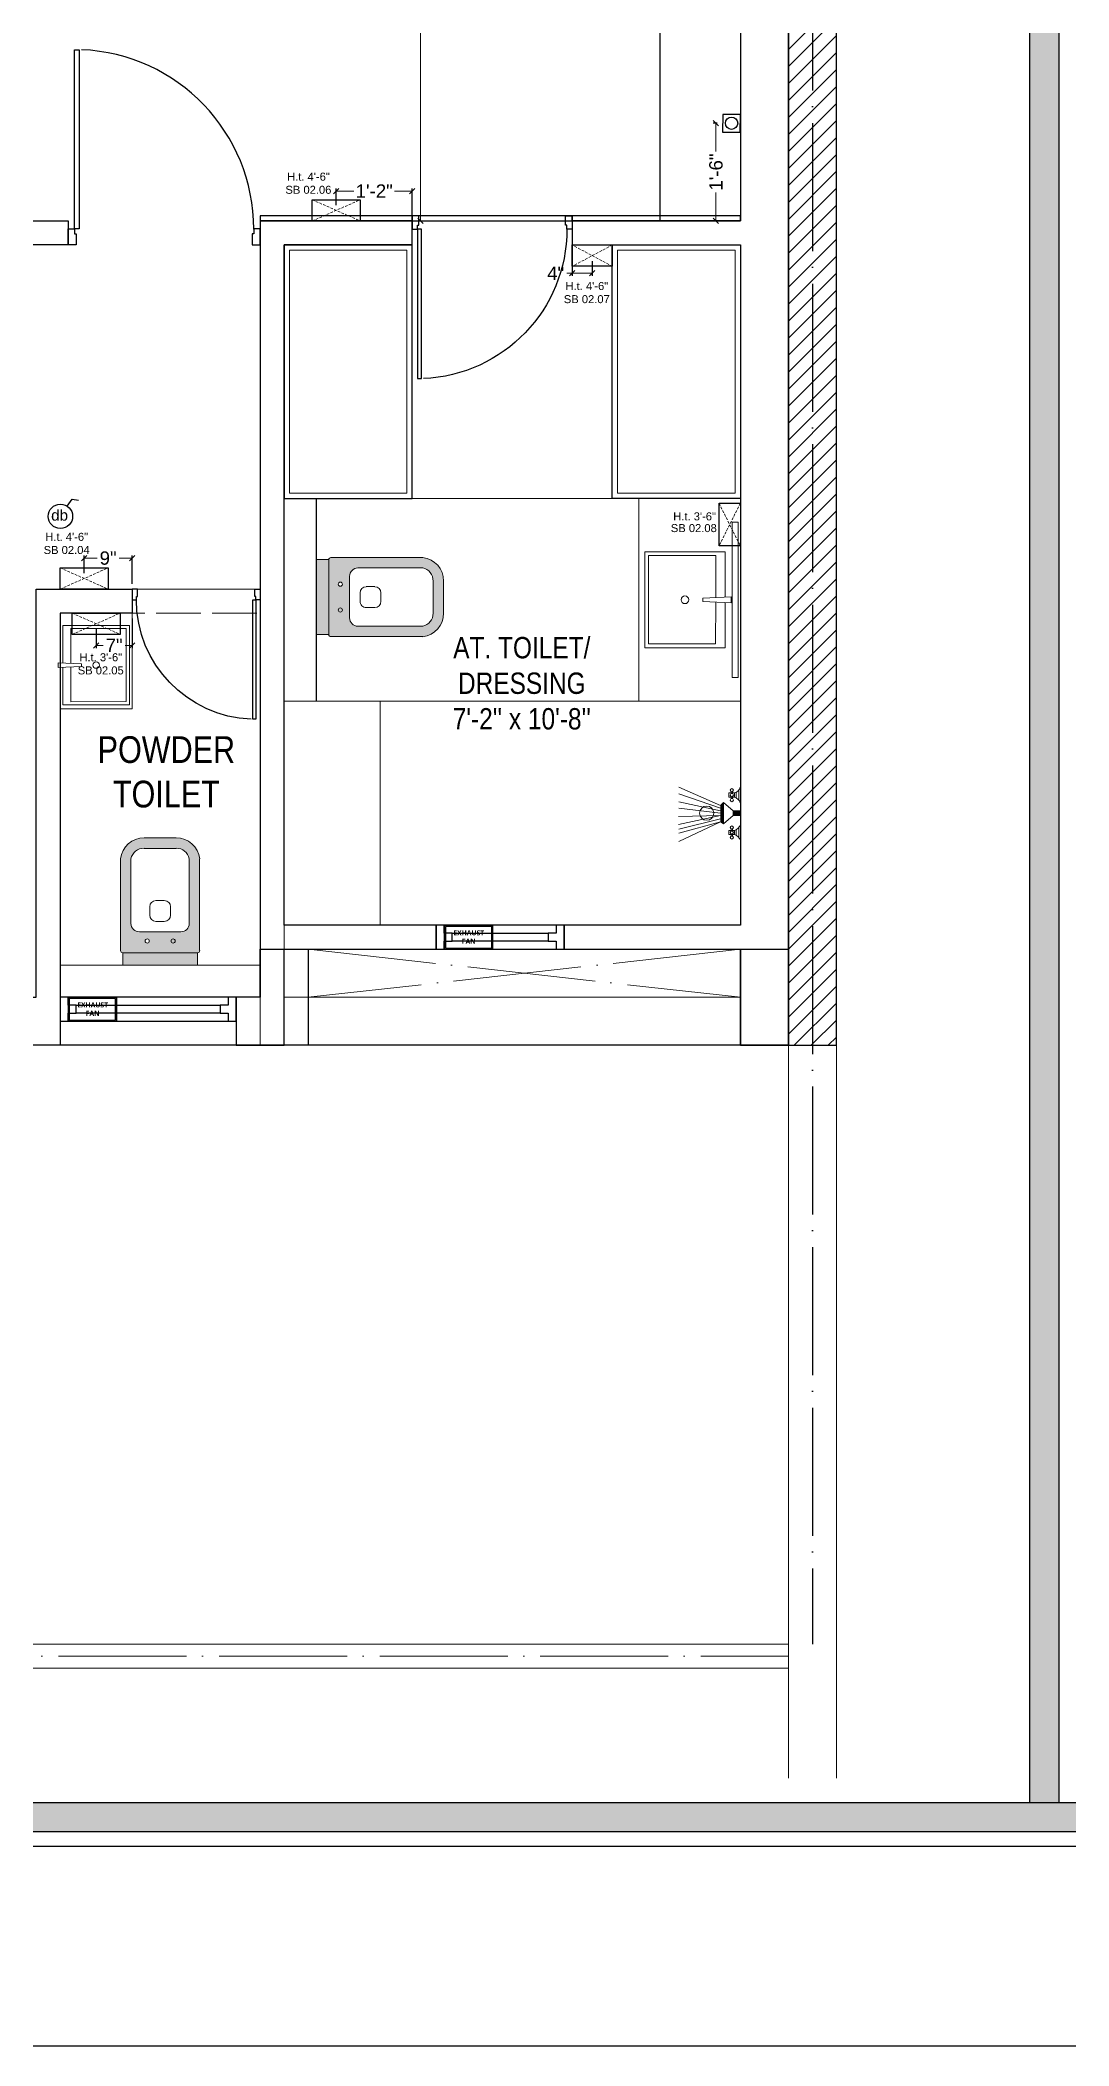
# Model space of a CAD drawing. Header units: millimetres. Extents: x 35877 to 3066687, y -650199 to -40525.
# Drawn here: x 152647.4 to 152840.2, y -178459.8 to -178083.9 of the extents above; entities that cross this region are included whole.
import ezdxf

# ---------------------------------------------------------------- set-up
doc = ezdxf.new("R2010")
doc.units = ezdxf.units.MM
doc.header["$MEASUREMENT"] = 0
doc.header["$PDMODE"] = 35
for name, pattern in [('ACAD_ISO02W100', [15, 12, -3]), ('ACAD_ISO04W100', [30, 24, -3, 0, -3]), ('DASHED', [0.75, 0.5, -0.25]), ('DASHED2', [0.375, 0.25, -0.125])]:
    doc.linetypes.add(name, pattern=pattern)
doc.layers.get('Defpoints').update_dxf_attribs({"color": 220})
doc.layers.add('AR DOOR', color=40, linetype='Continuous')
doc.layers.add('AR ELE-5', color=134, linetype='Continuous')
for name, color, linetype, lineweight in [('COLUMN', 1, 'Continuous', 30), ('dim05', 1, 'Continuous', 13), ('el', 7, 'Continuous', 20), ('ELEC-wires', 1, 'DASHED2', 13), ('Electrical', 84, 'Continuous', 30), ('ELEVATION ( SPIRAL STAIR )', 250, 'Continuous', 9), ('FIRST FLOOR ( TEXT )', 7, 'Continuous', 9), ('FURNITURE', 32, 'Continuous', 9), ('GROUND FLOOR', 7, 'Continuous', 9), ('GROUND FLOOR  ( HATCH )', 251, 'Continuous', 9), ('GROUND FLOOR  ( PLINE )', 251, 'Continuous', 30), ('NAME PLATE', 7, 'Continuous', 25), ('SECOND FLOOR', 7, 'Continuous', 9), ('SECOND FLOOR  ( PLINE )', 251, 'Continuous', 30), ('SECOND FLOOR ( PLine )', 7, 'Continuous', 30), ('SECOND FLOOR ( TEXT )', 7, 'Continuous', 9), ('UTILITY', 48, 'Continuous', 9), ('wall', 7, 'Continuous', 30), ('X_PLOT', 1, 'Continuous', 9), ('XX~SLAB ( BEAM )~ ( DIM )', 7, 'Continuous', 9), ('XX~STR BEAM', 5, 'ACAD_ISO02W100', 9)]:
    doc.layers.add(name, color=color, linetype=linetype, lineweight=lineweight)
doc.layers.add('XX~SLAB ( PLINE )', color=251, linetype='Continuous', plot=False)
doc.styles.add('Arial', font='arial.ttf')
doc.styles.add("Cn_BT_0'-0", font='swissc.ttf')
doc.styles.add('KATHA', font='swissc.ttf')
doc.styles.get("Standard").update_dxf_attribs({"font": 'arial.ttf', "height": 6})
doc.dimstyles.new('ISO-25', dxfattribs={"dimtxt": 2.5, "dimasz": 1, "dimexe": 0.5, "dimexo": 1, "dimtad": 0, "dimdec": 1, "dimlunit": 4, "dimtxsty": 'Standard', "dimblk": 'OBLIQUE', "dimcen": 2.5, "dimclrd": 1, "dimclre": 1, "dimclrt": 5, "dimadec": 0, "dimazin": 0, "dimtfac": 1, "dimtdec": 1, "dimtmove": 0, "dimatfit": 3, "dimfxl": 1, "dimlwd": -1, "dimarcsym": 0})

# ---------------------------------------------------------------- blocks, each defined once
blk = doc.blocks.new('LAYOUT FILE')
at = {"layer": 'NAME PLATE', "true_color": 0xd39e00}
h = blk.add_hatch(color=42, dxfattribs=at)
h.paths.add_polyline_path([(3346889.83, -513806.18), (3346889.83, -514260.7), (3347535.56, -514260.7), (3347535.56, -513806.18)])
h.paths.add_polyline_path([(3346894.36, -513810.71), (3347531.03, -513810.71), (3347531.03, -514256.17), (3346894.36, -514256.17)], flags=16)
blk.add_hatch(color=42, dxfattribs=at).paths.add_polyline_path([(3347433.6, -514256.17), (3347438.13, -514256.17), (3347438.13, -513806.18), (3347433.6, -513806.18)])
at = {"layer": 'NAME PLATE', "color": 42, "true_color": 0xd39e00}
for points in [[(3346887.56, -513803.91), (3347537.83, -513803.91), (3347537.83, -514262.96), (3346887.56, -514262.96)], [(3346889.83, -513806.18), (3347535.56, -513806.18), (3347535.56, -514260.7), (3346889.83, -514260.7)], [(3347433.6, -514256.17), (3347433.6, -513806.18), (3347438.13, -513806.18), (3347438.13, -514256.17)], [(3346894.36, -513810.71), (3347531.03, -513810.71), (3347531.03, -514256.17), (3346894.36, -514256.17)]]:
    blk.add_lwpolyline(points, close=True, dxfattribs=at)
blk = doc.blocks.new('A$C3EC62B37')
at = {"layer": 'FURNITURE', "lineweight": 30, "ltscale": 0.25, "true_color": 0xffffff}
h = blk.add_hatch(color=7, dxfattribs=at)
h.dxf.hatch_style = 1
h.paths.add_polyline_path([(-12.22, 0), (-12.22, 2.35), (-26.26, 2.35), (-26.26, 0)])
h.paths.add_polyline_path([(-26.26, 2.35), (-12.22, 2.35, 0.414214), (-11.83, 2.74), (-11.83, 19.96, 0.388639), (-16.24, 23.87), (-22.38, 23.87, 0.379499), (-26.65, 19.96), (-26.65, 2.74, 0.414214)])
h.paths.add_polyline_path([(-15.35, 6.26), (-23.13, 6.26, -0.414214), (-24.7, 7.83), (-24.7, 19.96, -0.349567), (-22.37, 21.91), (-16.24, 21.91, -0.364948), (-13.78, 19.96), (-13.78, 7.83, -0.414214)], flags=16)
h.paths.add_polyline_path([(-18.46, 8.22), (-20.02, 8.22, -0.414214), (-21.2, 9.39), (-21.2, 10.96, -0.414214), (-20.02, 12.13), (-18.46, 12.13, -0.414214), (-17.28, 10.96), (-17.28, 9.39, -0.414214)], flags=0)
h.paths.add_polyline_path([(-22.06, 4.53, -1), (-21.27, 4.53, -1)], flags=16)
at = {"layer": 'FURNITURE', "color": 0, "linetype": 'ByBlock', "lineweight": -2}
for p, q in [((-22.24, 23.87), (-16.24, 23.87)), ((-26.65, 2.74), (-26.65, 19.96)), ((-24.7, 7.83), (-24.7, 19.96)), ((-22.24, 21.91), (-16.24, 21.91)), ((-13.78, 7.83), (-13.78, 19.96)), ((-11.83, 2.74), (-11.83, 19.96)), ((-20.02, 12.13), (-18.46, 12.13)), ((-21.2, 9.39), (-21.2, 10.96)), ((-20.02, 8.22), (-18.46, 8.22)), ((-17.28, 9.39), (-17.28, 10.96)), ((-23.13, 6.26), (-15.35, 6.26)), ((-26.26, 2.35), (-12.22, 2.35)), ((-26.26, 2.35), (-26.26, 0)), ((-26.26, 0), (-12.22, 0)), ((-26.26, 0), (-12.22, 0)), ((-12.22, 2.35), (-12.22, 0))]:
    blk.add_line(p, q, dxfattribs=at)
for centre in [(-21.66, 4.53), (-16.81, 4.53)]:
    blk.add_circle(centre, 0.391, dxfattribs=at)
for centre, radius, start, end in [((-22.31, 19.5), 4.37, 89.0873, 174.0395), ((-16.17, 19.5), 4.37, 5.9605, 90.9127), ((-22.31, 19.48), 2.44, 88.437, 168.6348), ((-16.17, 19.48), 2.44, 11.3652, 91.563), ((-20.02, 10.96), 1.17, 90, 180), ((-18.46, 10.96), 1.17, 0, 90), ((-23.13, 7.83), 1.57, 180, 270), ((-20.02, 9.39), 1.17, 180, 270), ((-18.46, 9.39), 1.17, 270, 0), ((-15.35, 7.83), 1.57, 270, 0), ((-26.26, 2.74), 0.391, 180, 270), ((-12.22, 2.74), 0.391, 270, 0)]:
    blk.add_arc(centre, radius, start, end, dxfattribs=at)
blk = doc.blocks.new('*U118')
for points in [[(-40, 0), (0, 0), (0, 30), (10, 30), (10, 100), (-40, 100)], [(0, 0), (0, -1120), (30, -1120), (30, 0)], [(1160, 0), (1120, 0), (1120, 30), (1110, 30), (1110, 100), (1160, 100)]]:
    blk.add_lwpolyline(points, close=True)
at = {"layer": 'AR ELE-5', "linetype": 'ByBlock', "ltscale": 15}
blk.add_arc((-2, 1), 1122, 272.373, 359.9653, dxfattribs=at)
blk = doc.blocks.new('*U19')
for points in [[(-1160, 0), (-1120, 0), (-1120, 30), (-1110, 30), (-1110, 100), (-1160, 100)], [(0, 0), (0, -1120), (-30, -1120), (-30, 0)], [(40, 0), (0, 0), (0, 30), (-10, 30), (-10, 100), (40, 100)]]:
    blk.add_lwpolyline(points, close=True)
at = {"layer": 'AR ELE-5', "linetype": 'ByBlock', "ltscale": 15}
blk.add_arc((2, 1), 1122, 180.0347, 267.627, dxfattribs=at)
blk = doc.blocks.new('*U117')
for points in [[(-1160, 0), (-1120, 0), (-1120, 30), (-1110, 30), (-1110, 100), (-1160, 100)], [(0, 0), (0, -1120), (-30, -1120), (-30, 0)], [(40, 0), (0, 0), (0, 30), (-10, 30), (-10, 100), (40, 100)]]:
    blk.add_lwpolyline(points, close=True)
at = {"layer": 'AR ELE-5', "linetype": 'ByBlock', "ltscale": 15}
blk.add_arc((2, 1), 1122, 180.0347, 267.627, dxfattribs=at)
blk = doc.blocks.new('A$C07311617')
at = {"layer": 'UTILITY'}
h = blk.add_hatch(color=7, dxfattribs=at)
h.paths.add_polyline_path([(-3.13, 2.02), (-3.13, 0), (-3.74, 0), (-3.74, 0.46), (-3.74, 1.42)])
h.paths.add_polyline_path([(-3.13, 0), (-3.13, -0.46), (-3.13, -2.02), (-3.74, -1.59), (-3.74, -0.46), (-3.74, 0)])
h = blk.add_hatch(color=7, dxfattribs=at)
h.paths.add_polyline_path([(0, 0.46), (0, 0), (-1.35, 0), (-1.35, 0.46)])
h.paths.add_polyline_path([(0, 0), (0, -0.46), (-1.35, -0.46), (-1.35, 0)])
at = {"layer": 'UTILITY', "color": 7}
for p, q in [((-3.74, 1.42), (-11.52, 4.9)), ((-1.74, 3.79), (-1.74, 4.05)), ((-1.47, 3.79), (-1.47, 4.05)), ((-0.8, 3.9), (-0.8, 2.88)), ((-0.27, 2.44), (-0.27, 4.33)), ((-3.74, 0.94), (-11.52, 3.66)), ((-3.74, 0.46), (-11.52, 2.15)), ((-3.74, 0), (-11.52, 0.93)), ((-3.13, 2.02), (-3.74, 1.42)), ((-3.13, -0.46), (-3.13, 2.02)), ((-1.35, 0.46), (-3.13, 2.02)), ((-3.13, 0.46), (-3.13, 1.42)), ((-1.74, 2.99), (-1.74, 2.72)), ((-1.47, 2.99), (-1.47, 2.72)), ((-1.35, -0.46), (-1.35, 0.46)), ((-1.35, 0.46), (0, 0.46)), ((0, -0.46), (0, 0.46)), ((-3.74, -0.46), (-11.62, -0.61)), ((-3.74, -0.46), (-11.57, -2.09)), ((-3.74, -1.03), (-11.52, -2.96)), ((-3.74, -1.59), (-11.52, -5.3)), ((-3.74, -1.59), (-11.52, -3.73)), ((-3.74, -1.59), (-3.13, -2.02)), ((-3.13, -0.46), (-3.13, -2.02)), ((-1.35, -0.46), (-3.13, -2.02)), ((-1.74, -3.22), (-1.74, -2.95)), ((-1.47, -3.22), (-1.47, -2.95)), ((-1.35, -0.46), (0, -0.46)), ((-0.8, -4.13), (-0.8, -3.11)), ((-0.27, -2.68), (-0.27, -4.56)), ((-1.74, -4.02), (-1.74, -4.29)), ((-1.47, -4.02), (-1.47, -4.29))]:
    blk.add_line(p, q, dxfattribs=at)
for points in [[(-1.07, 2.99), (-2.14, 2.99), (-2.14, 3.79), (-1.07, 3.79)], [(-1.07, -3.22), (-2.14, -3.22), (-2.14, -4.02), (-1.07, -4.02)]]:
    blk.add_lwpolyline(points, close=True, dxfattribs=at)
for points in [[(-1.35, 0.46), (-3.13, 2.02)], [(-3.13, -2.02), (-1.35, -0.46)]]:
    blk.add_lwpolyline(points, dxfattribs=at)
for centre, radius in [((-1.6, 4.32), 0.298), ((-6.31, 0), 1.33), ((-1.6, 3.39), 0.298), ((-1.6, 2.45), 0.298), ((-1.6, -2.69), 0.298), ((-1.6, -3.62), 0.298), ((-1.6, -4.55), 0.298)]:
    blk.add_circle(centre, radius, dxfattribs=at)
for centre, start, end in [((-1.47, 5.26), 285.2551, 344.7449), ((-1.47, 1.52), 15.2551, 74.7449), ((-1.47, -1.75), 285.2551, 344.7449), ((-1.47, -5.49), 15.2551, 74.7449)]:
    blk.add_arc(centre, 1.52, start, end, dxfattribs=at)
blk = doc.blocks.new('_Oblique')
at = {"layer": 'wall', "color": 0, "lineweight": -2}
blk.add_line((-0.5, -0.5), (0.5, 0.5), dxfattribs=at)
blk = doc.blocks.new('*D497')
at = {"layer": 'Defpoints', "color": 0, "lineweight": 0, "transparency": 16777216}
for p in [(152774.03, -178099.43), (152775.28, -178099.43), (152763.54, -178117.76)]:
    blk.add_point(p, dxfattribs=at)
at = {"layer": 'dim05', "color": 1, "linetype": 'Continuous', "lineweight": -2, "transparency": 16777216}
for p, q in [((152774.28, -178099.43), (152773.53, -178099.43)), ((152764.54, -178117.76), (152774.53, -178117.76))]:
    blk.add_line(p, q, dxfattribs=at)
at = {"layer": 'dim05', "color": 1, "linetype": 'Continuous', "transparency": 16777216}
for p, q in [((152774.03, -178099.43), (152774.03, -178104.76)), ((152774.03, -178117.76), (152774.03, -178112.42))]:
    blk.add_line(p, q, dxfattribs=at)
at = {"layer": 'dim05', "color": 1, "transparency": 16777216}
for p, rotation in [((152774.03, -178099.43), 90), ((152774.03, -178117.76), 270)]:
    blk.add_blockref('_Oblique', p, dxfattribs=dict(at, rotation=rotation))
at = {"layer": 'dim05', "color": 5, "lineweight": 25, "transparency": 16777216, "insert": (152774.03, -178108.59), "char_height": 2.5, "attachment_point": 5, "rotation": 90, "style": 'Arial'}
blk.add_mtext('1\'-6"', dxfattribs=at)
blk = doc.blocks.new('6616')
at = {"color": 242, "linetype": 'DASHED', "true_color": 0xcd2027}
for p, q in [((386784.79, -36915.77), (386775.78, -36911.78)), ((386784.79, -36911.78), (386775.78, -36915.77))]:
    blk.add_line(p, q, dxfattribs=at)
at = {"layer": 'ELEC-wires', "color": 5, "linetype": 'ByBlock', "lineweight": 30, "ltscale": 4}
blk.add_lwpolyline([(386775.78, -36911.78), (386784.79, -36911.78), (386784.79, -36915.77), (386775.78, -36915.77)], close=True, dxfattribs=at)
blk = doc.blocks.new('*D584')
at = {"layer": 'Defpoints', "color": 0, "lineweight": 0, "transparency": 16777216}
for p in [(152718.66, -178042.01), (152721.6, -178042.01, -0.13), (152717.1, -178117.76, -0.13)]:
    blk.add_point(p, dxfattribs=at)
at = {"layer": 'dim05', "color": 1, "linetype": 'Continuous', "lineweight": -2, "transparency": 16777216}
for p, q in [((152720.6, -178042.01), (152718.16, -178042.01)), ((152718.1, -178117.76), (152719.16, -178117.76))]:
    blk.add_line(p, q, dxfattribs=at)
at = {"layer": 'dim05', "color": 1, "linetype": 'Continuous', "transparency": 16777216}
for p, q in [((152718.66, -178042.01), (152718.66, -178071.97)), ((152718.66, -178117.76), (152718.66, -178079.88))]:
    blk.add_line(p, q, dxfattribs=at)
at = {"layer": 'dim05', "color": 1, "transparency": 16777216}
for p, rotation in [((152718.66, -178042.01), 90), ((152718.66, -178117.76), 270)]:
    blk.add_blockref('_Oblique', p, dxfattribs=dict(at, rotation=rotation))
at = {"layer": 'dim05', "color": 5, "lineweight": 25, "transparency": 16777216, "insert": (152718.66, -178075.93), "char_height": 2.5, "attachment_point": 5, "rotation": 90, "style": 'Arial'}
blk.add_mtext('6\'-4"', dxfattribs=at)
blk = doc.blocks.new('*D591')
at = {"layer": 'Defpoints', "color": 0, "lineweight": 0, "transparency": 16777216}
for p in [(152664.6, -178180.96), (152655.6, -178184.77, -0.13), (152664.6, -178186.76, -0.13)]:
    blk.add_point(p, dxfattribs=at)
at = {"layer": 'dim05', "color": 1, "linetype": 'Continuous', "lineweight": -2, "transparency": 16777216}
for p, q in [((152655.6, -178183.77), (152655.6, -178180.46)), ((152664.6, -178185.76), (152664.6, -178180.46))]:
    blk.add_line(p, q, dxfattribs=at)
at = {"layer": 'dim05', "color": 1, "linetype": 'Continuous', "transparency": 16777216}
for p, q in [((152655.6, -178180.96), (152658.03, -178180.96)), ((152664.6, -178180.96), (152662.16, -178180.96))]:
    blk.add_line(p, q, dxfattribs=at)
at = {"layer": 'dim05', "color": 1, "transparency": 16777216, "rotation": 180}
blk.add_blockref('_Oblique', (152655.6, -178180.96), dxfattribs=at)
at = {"layer": 'dim05', "color": 1, "transparency": 16777216}
blk.add_blockref('_Oblique', (152664.6, -178180.96), dxfattribs=at)
at = {"layer": 'dim05', "color": 5, "lineweight": 25, "transparency": 16777216, "insert": (152660.1, -178180.96), "char_height": 2.5, "attachment_point": 5, "style": 'Arial'}
blk.add_mtext('9"', dxfattribs=at)
blk = doc.blocks.new('*D592')
at = {"layer": 'Defpoints', "color": 0, "lineweight": 0, "transparency": 16777216}
for p in [(152717.1, -178112.15), (152702.85, -178115.77, -0.13), (152717.1, -178117.76, -0.13)]:
    blk.add_point(p, dxfattribs=at)
at = {"layer": 'dim05', "color": 1, "linetype": 'Continuous', "lineweight": -2, "transparency": 16777216}
for p, q in [((152702.85, -178114.77), (152702.85, -178111.65)), ((152717.1, -178116.76), (152717.1, -178111.65))]:
    blk.add_line(p, q, dxfattribs=at)
at = {"layer": 'dim05', "color": 1, "linetype": 'Continuous', "transparency": 16777216}
for p, q in [((152702.85, -178112.15), (152706.14, -178112.15)), ((152717.1, -178112.15), (152713.8, -178112.15))]:
    blk.add_line(p, q, dxfattribs=at)
at = {"layer": 'dim05', "color": 1, "transparency": 16777216, "rotation": 180}
blk.add_blockref('_Oblique', (152702.85, -178112.15), dxfattribs=at)
at = {"layer": 'dim05', "color": 1, "transparency": 16777216}
blk.add_blockref('_Oblique', (152717.1, -178112.15), dxfattribs=at)
at = {"layer": 'dim05', "color": 5, "lineweight": 25, "transparency": 16777216, "insert": (152709.97, -178112.15), "char_height": 2.5, "attachment_point": 5, "style": 'Arial'}
blk.add_mtext('1\'-2"', dxfattribs=at)
blk = doc.blocks.new('*D595')
at = {"layer": 'Defpoints', "color": 0, "lineweight": 0, "transparency": 16777216}
for p in [(152664.6, -178191.26, -0.13), (152657.85, -178193.25, -0.13), (152664.6, -178197.3)]:
    blk.add_point(p, dxfattribs=at)
at = {"layer": 'dim05', "color": 1, "linetype": 'Continuous', "lineweight": -2, "transparency": 16777216}
for p, q in [((152657.85, -178194.25), (152657.85, -178197.8)), ((152664.6, -178192.26), (152664.6, -178197.8))]:
    blk.add_line(p, q, dxfattribs=at)
at = {"layer": 'dim05', "color": 1, "linetype": 'Continuous', "transparency": 16777216}
for p, q in [((152657.85, -178197.3), (152659.17, -178197.3)), ((152664.6, -178197.3), (152663.27, -178197.3))]:
    blk.add_line(p, q, dxfattribs=at)
at = {"layer": 'dim05', "color": 1, "transparency": 16777216, "rotation": 180}
blk.add_blockref('_Oblique', (152657.85, -178197.3), dxfattribs=at)
at = {"layer": 'dim05', "color": 1, "transparency": 16777216}
blk.add_blockref('_Oblique', (152664.6, -178197.3), dxfattribs=at)
at = {"layer": 'dim05', "color": 5, "lineweight": 25, "transparency": 16777216, "insert": (152661.22, -178197.3), "char_height": 2.5, "attachment_point": 5, "style": 'Arial'}
blk.add_mtext('7"', dxfattribs=at)
blk = doc.blocks.new('A$C1B9B2090')
at = {"layer": 'Electrical', "ltscale": 10}
blk.add_line((0, 4.97), (10.08, 4.97), dxfattribs=at)
at = {"layer": 'Electrical', "ltscale": 2}
for points in [[(0, 0), (10.08, 0), (10.08, 4.97), (0, 4.97)], [(0.25, 0.25), (9.83, 0.25), (9.83, 4.72), (0.25, 4.72)]]:
    blk.add_lwpolyline(points, close=True, dxfattribs=at)
at = {"layer": 'Electrical', "ltscale": 2, "insert": (1.5, 3.92), "char_height": 1.05, "width": 7.1646, "attachment_point": 1}
blk.add_mtext('\\pxqc;{\\fMalgun Gothic|b1|i0|c0|p34;\\W5.565;\\C0;\\W1;EXHAUST \\P\\W7.7995;\\W1;FAN}', dxfattribs=at)
blk = doc.blocks.new('*D596')
at = {"layer": 'Defpoints', "color": 0, "lineweight": 0, "transparency": 16777216}
for p in [(152747.1, -178121.31, -0.13), (152747.1, -178127.57), (152750.85, -178124.26, -0.13)]:
    blk.add_point(p, dxfattribs=at)
at = {"layer": 'dim05', "color": 1, "linetype": 'Continuous', "lineweight": -2, "transparency": 16777216}
for p, q in [((152747.1, -178122.31), (152747.1, -178128.07)), ((152750.85, -178125.26), (152750.85, -178128.07))]:
    blk.add_line(p, q, dxfattribs=at)
at = {"layer": 'dim05', "color": 1, "linetype": 'Continuous', "transparency": 16777216}
for p, q in [((152747.1, -178127.57), (152746.1, -178127.57)), ((152750.85, -178127.57), (152747.1, -178127.57))]:
    blk.add_line(p, q, dxfattribs=at)
at = {"layer": 'dim05', "color": 1, "transparency": 16777216, "rotation": 180}
blk.add_blockref('_Oblique', (152747.1, -178127.57), dxfattribs=at)
at = {"layer": 'dim05', "color": 1, "transparency": 16777216}
blk.add_blockref('_Oblique', (152750.85, -178127.57), dxfattribs=at)
at = {"layer": 'dim05', "color": 5, "lineweight": 25, "transparency": 16777216, "insert": (152743.98, -178127.57), "char_height": 2.5, "attachment_point": 5, "style": 'Arial'}
blk.add_mtext('4"', dxfattribs=at)

msp = doc.modelspace()

# ---------------------------------------------------------------- hatches: boundary and pattern name
at = {"layer": 'GROUND FLOOR  ( HATCH )', "transparency": 33554687}
h = msp.add_hatch(dxfattribs=at)
h.set_pattern_fill('ANSI31', color=6, scale=18, style=0)
h.set_pattern_definition([(45, (36255.9103, -15653.0841), (-1.590990258, 1.590990258), [])])
h.paths.add_polyline_path([(152796.596, -177928.759), (152787.596, -177928.759), (152787.596, -178272.259), (152796.596, -178272.259)])

# ---------------------------------------------------------------- linework, layer by layer
at = {"layer": 'COLUMN', "transparency": 33554687, "elevation": -0.126}
msp.add_lwpolyline([(152688.596, -178263.259), (152688.596, -178254.259), (152697.596, -178254.259), (152697.596, -178272.259), (152688.596, -178272.259)], dxfattribs=at)
msp.add_lwpolyline([(152778.596, -178254.259), (152787.596, -178254.259), (152787.596, -178272.259), (152778.596, -178272.259)], close=True, dxfattribs=at)
at = {"layer": 'ELEVATION ( SPIRAL STAIR )', "color": 5, "transparency": 33554687, "elevation": -0.126}
msp.add_lwpolyline([(152777.049, -178203.318), (152778.206, -178203.318), (152778.206, -178174.219), (152777.049, -178174.219)], close=True, dxfattribs=at)
at = {"layer": 'FURNITURE', "lineweight": 30, "transparency": 33554687}
for p, q in [((152763.543, -178117.759, -0.126), (152763.543, -178082.056, -0.126)), ((152717.096, -178117.759, -0.126), (152717.096, -178116.797, -0.126)), ((152747.096, -178117.759, -0.126), (152747.096, -178116.797, -0.126))]:
    msp.add_line(p, q, dxfattribs=at)
at = {"layer": 'FURNITURE', "transparency": 33554687}
msp.add_line((152759.596, -178207.759, -0.126), (152759.596, -178169.759, -0.126), dxfattribs=at)
at = {"layer": 'FURNITURE', "lineweight": 30, "transparency": 33554687, "elevation": -0.126}
for points in [[(152688.596, -178117.759), (152778.596, -178117.759), (152778.596, -178116.797), (152688.596, -178116.797)], [(152754.596, -178122.259), (152778.596, -178122.259), (152778.596, -178169.759), (152754.596, -178169.759)]]:
    msp.add_lwpolyline(points, close=True, dxfattribs=at)
msp.add_lwpolyline([(152693.096, -178122.259), (152693.096, -178169.759), (152717.096, -178169.759), (152717.096, -178122.259), (152693.096, -178122.259)], dxfattribs=at)
at = {"layer": 'FURNITURE', "transparency": 33554687, "elevation": -0.126}
for points in [[(152694.096, -178123.259), (152694.096, -178168.759), (152716.096, -178168.759), (152716.096, -178123.259)], [(152777.596, -178123.259), (152777.596, -178168.759), (152755.596, -178168.759), (152755.596, -178123.259)], [(152664.596, -178191.259), (152651.096, -178191.259), (152651.096, -178209.217), (152664.596, -178209.217)], [(152771.555, -178188.479), (152771.555, -178189.051), (152776.851, -178189.309), (152776.852, -178188.229)], [(152655.092, -178200.776), (152655.093, -178201.249), (152650.714, -178201.462), (152650.714, -178200.569)], [(152693.096, -178207.759), (152711.096, -178207.759), (152711.096, -178249.759), (152693.096, -178249.759)]]:
    msp.add_lwpolyline(points, close=True, dxfattribs=at)
at = {"layer": 'FURNITURE', "color": 1, "lineweight": 30, "ltscale": 4, "transparency": 33554687}
msp.add_lwpolyline([(152652.443, -178171.221), (152653.362, -178169.897), (152654.545, -178170.084)], dxfattribs=at)
at = {"layer": 'FURNITURE', "transparency": 33554687, "elevation": -0.126}
for points in [[(152775.771, -178189.256), (152775.757, -178197.767), (152760.663, -178197.759), (152760.684, -178179.759), (152775.777, -178179.767), (152775.772, -178188.28)], [(152773.971, -178189.169), (152773.957, -178197.046), (152761.384, -178197.039), (152761.403, -178180.479), (152773.977, -178180.486), (152773.971, -178188.365)], [(152651.607, -178201.418), (152651.619, -178208.453), (152664.096, -178208.446), (152664.078, -178193.568), (152651.602, -178193.575), (152651.607, -178200.611)], [(152653.095, -178201.346), (152653.107, -178207.857), (152663.5, -178207.851), (152663.484, -178194.164), (152653.091, -178194.169), (152653.095, -178200.682)]]:
    msp.add_lwpolyline(points, dxfattribs=at)
at = {"layer": 'FURNITURE', "color": 1, "lineweight": 30, "ltscale": 4, "transparency": 33554687}
msp.add_circle((152651.159, -178173.119), 2.291, dxfattribs=at)
at = {"layer": 'FURNITURE', "transparency": 33554687}
for centre, radius in [((152768.21, -178188.763, -0.126), 0.72), ((152657.857, -178201.011, -0.126), 0.595)]:
    msp.add_circle(centre, radius, dxfattribs=at)
at = {"layer": 'GROUND FLOOR', "transparency": 33554687}
for p, q in [((152787.596, -177888.71, -0.126), (152787.596, -178409.642, -0.126)), ((152796.596, -177888.71, -0.126), (152796.596, -178409.642, -0.126)), ((152693.096, -178169.759, -0.126), (152778.596, -178169.759, -0.126)), ((152693.096, -178207.759, -0.126), (152778.596, -178207.759, -0.126)), ((152291.846, -178384.509, -0.126), (152787.596, -178384.509, -0.126)), ((152287.346, -178389.009, -0.126), (152787.596, -178389.009, -0.126))]:
    msp.add_line(p, q, dxfattribs=at)
at = {"layer": 'GROUND FLOOR', "color": 1, "linetype": 'ACAD_ISO04W100', "transparency": 33554687}
msp.add_line((152792.096, -177888.71, -0.126), (152792.096, -178272.259, -0.126), dxfattribs=at)
at = {"layer": 'GROUND FLOOR', "color": 1, "linetype": 'ACAD_ISO04W100', "transparency": 33554687, "elevation": -0.126}
msp.add_lwpolyline([(152787.596, -177924.259), (152289.596, -177924.259), (152289.596, -178386.759), (152787.596, -178386.759)], dxfattribs=at)
at = {"layer": 'GROUND FLOOR', "color": 6, "lineweight": 30, "transparency": 33554687, "elevation": -0.126}
msp.add_lwpolyline([(152796.596, -177928.759), (152787.596, -177928.759), (152787.596, -178272.259), (152796.596, -178272.259)], close=True, dxfattribs=at)
at = {"layer": 'GROUND FLOOR  ( PLINE )', "transparency": 33554687, "elevation": -0.126}
msp.add_lwpolyline([(152699.096, -178169.759), (152699.096, -178207.759)], dxfattribs=at)
at = {"layer": 'SECOND FLOOR', "transparency": 33554687}
for p, q in [((152778.596, -177966.259, -0.126), (152778.596, -178117.759, -0.126)), ((152688.596, -178117.759, -0.126), (152717.096, -178117.759, -0.126)), ((152688.596, -178122.259, -0.126), (152688.596, -178117.759, -0.126)), ((152717.096, -178117.759, -0.126), (152717.096, -178122.259, -0.126)), ((152747.096, -178117.759, -0.126), (152778.596, -178117.759, -0.126)), ((152747.096, -178117.759, -0.126), (152747.096, -178122.259, -0.126)), ((152688.596, -178122.259, -0.126), (152688.596, -178272.259, -0.126)), ((152688.596, -178122.259, -0.126), (152688.596, -178122.259, -0.126)), ((152693.096, -178122.259, -0.126), (152693.096, -178272.259, -0.126)), ((152778.596, -178122.259, -0.126), (152778.596, -178249.759, -0.126)), ((152688.596, -178186.759, -0.126), (152646.596, -178186.759, -0.126)), ((152658.596, -178191.259, -0.126), (152651.096, -178191.259, -0.126)), ((152651.096, -178191.259, -0.126), (152651.096, -178272.259, -0.126)), ((152693.096, -178249.759, -0.126), (152778.596, -178249.759, -0.126)), ((152693.096, -178254.259, -0.126), (152778.596, -178254.259, -0.126)), ((152778.596, -178254.259, -0.126), (152778.596, -178272.259, -0.126)), ((152688.596, -178257.259, -0.126), (152651.096, -178257.259, -0.126)), ((152778.596, -178263.259, -0.126), (152693.096, -178263.259, -0.126)), ((152787.596, -178272.259, -0.126), (152387.096, -178272.259, -0.126))]:
    msp.add_line(p, q, dxfattribs=at)
at = {"layer": 'SECOND FLOOR', "linetype": 'ACAD_ISO02W100', "ltscale": 0.7, "transparency": 33554687}
msp.add_line((152658.596, -178191.259, -0.126), (152688.596, -178191.259, -0.126), dxfattribs=at)
at = {"layer": 'SECOND FLOOR', "color": 1, "linetype": 'ACAD_ISO04W100', "transparency": 33554687}
for p, q in [((152697.596, -178254.259, -0.126), (152778.596, -178263.259, -0.126)), ((152778.596, -178254.259, -0.126), (152697.596, -178263.259, -0.126))]:
    msp.add_line(p, q, dxfattribs=at)
at = {"layer": 'SECOND FLOOR  ( PLINE )', "transparency": 33554687, "elevation": -0.126}
for points in [[(152606.096, -178122.259), (152586.596, -178122.259), (152586.596, -178117.759), (152606.096, -178117.759), (152606.096, -177966.259), (152537.096, -177966.259), (152537.096, -177961.759), (152682.596, -177961.759), (152682.596, -177966.259), (152610.596, -177966.259), (152610.596, -178117.759), (152652.596, -178117.759), (152652.596, -178122.259), (152610.596, -178122.259)], [(152787.596, -177961.759), (152742.596, -177961.759), (152742.596, -177966.259), (152778.596, -177966.259), (152778.596, -178117.759), (152747.096, -178117.759), (152747.096, -178122.259), (152778.596, -178122.259), (152778.596, -178249.759), (152745.591, -178249.759), (152745.591, -178254.259), (152778.596, -178254.259), (152778.596, -178272.259), (152787.596, -178272.259)]]:
    msp.add_lwpolyline(points, close=True, dxfattribs=at)
at = {"layer": 'SECOND FLOOR ( PLine )', "transparency": 33554687, "elevation": -0.126}
for points in [[(152688.596, -178272.259), (152688.596, -178272.259), (152693.096, -178272.259), (152693.096, -178254.259), (152721.591, -178254.259), (152721.591, -178249.759), (152693.096, -178249.759), (152693.096, -178122.259), (152717.096, -178122.259), (152717.096, -178117.759), (152688.596, -178117.759), (152688.596, -178122.259), (152688.596, -178122.259), (152688.596, -178263.259)], [(152688.596, -178263.259), (152684.096, -178263.259), (152684.096, -178272.259), (152688.596, -178272.259)]]:
    msp.add_lwpolyline(points, dxfattribs=at)
msp.add_lwpolyline([(152651.096, -178186.759), (152664.596, -178186.759), (152664.596, -178191.259), (152651.096, -178191.259), (152651.096, -178191.259), (152651.096, -178272.259), (152588.096, -178272.259), (152588.096, -178263.259), (152646.596, -178263.259), (152646.596, -178186.759)], close=True, dxfattribs=at)
at = {"layer": 'X_PLOT', "linetype": 'ACAD_ISO04W100', "lineweight": 30, "transparency": 33554687}
msp.add_line((152792.096, -177888.71, -0.126), (152792.096, -178384.509, -0.126), dxfattribs=at)
at = {"layer": 'XX~SLAB ( BEAM )~ ( DIM )', "color": 242, "linetype": 'DASHED', "true_color": 0xcd2027, "transparency": 33554687}
for p, q in [((152754.596, -178126.259, -0.126), (152747.096, -178122.259, -0.126)), ((152754.596, -178122.259, -0.126), (152747.096, -178126.259, -0.126)), ((152778.596, -178170.664, -0.126), (152774.596, -178178.664, -0.126)), ((152774.596, -178170.664, -0.126), (152778.596, -178178.664, -0.126))]:
    msp.add_line(p, q, dxfattribs=at)
at = {"layer": 'XX~SLAB ( BEAM )~ ( DIM )', "color": 3, "lineweight": 30, "transparency": 33554687}
msp.add_lwpolyline([(153029.873, -177806.756), (150246.988, -177806.756), (150246.988, -178459.813), (153029.873, -178459.813)], close=True, dxfattribs=at)
at = {"layer": 'XX~SLAB ( BEAM )~ ( DIM )', "color": 6, "lineweight": 30, "transparency": 33554687, "elevation": -0.126}
msp.add_lwpolyline([(152775.269, -178101.082), (152778.588, -178101.082), (152778.605, -178097.771), (152775.286, -178097.771)], close=True, dxfattribs=at)
at = {"layer": 'XX~SLAB ( BEAM )~ ( DIM )', "color": 6, "lineweight": 30, "transparency": 33554687}
msp.add_circle((152776.941, -178099.427, -0.126), 1.155, dxfattribs=at)
at = {"layer": 'XX~SLAB ( PLINE )', "transparency": 33554687}
msp.add_line((152688.596, -178263.259, -0.126), (152651.096, -178263.259, -0.126), dxfattribs=at)
at = {"layer": 'XX~SLAB ( PLINE )', "transparency": 33554687, "elevation": -0.126}
for points in [[(152382.596, -177961.759), (152787.596, -177961.759), (152787.596, -178272.259), (152778.596, -178272.259), (152758.792, -178272.259), (152718.454, -178272.259), (152693.096, -178272.259), (152546.096, -178272.259), (152472.853, -178272.259), (152382.596, -178272.259)], [(152745.591, -178249.759), (152744.091, -178249.759), (152744.091, -178251.259), (152742.591, -178251.259), (152742.591, -178252.759), (152724.591, -178252.759), (152724.591, -178251.259), (152723.091, -178251.259), (152723.091, -178249.759), (152721.591, -178249.759), (152721.591, -178254.259), (152723.091, -178254.259), (152723.091, -178252.759), (152724.591, -178252.759), (152724.591, -178251.259), (152742.591, -178251.259), (152742.591, -178252.759), (152744.091, -178252.759), (152744.091, -178254.259), (152745.591, -178254.259), (152745.591, -178249.759), (152721.591, -178249.759), (152721.591, -178254.259), (152745.591, -178254.259)], [(152684.096, -178263.259), (152682.596, -178263.259), (152682.596, -178264.759), (152681.096, -178264.759), (152681.096, -178266.259), (152654.096, -178266.259), (152654.096, -178264.759), (152652.596, -178264.759), (152652.596, -178263.259), (152651.096, -178263.259), (152651.096, -178267.759), (152652.596, -178267.759), (152652.596, -178266.259), (152654.096, -178266.259), (152654.096, -178264.759), (152681.096, -178264.759), (152681.096, -178266.259), (152682.596, -178266.259), (152682.596, -178267.759), (152684.096, -178267.759), (152684.096, -178263.259), (152651.096, -178263.259), (152651.096, -178267.759), (152684.096, -178267.759)]]:
    msp.add_lwpolyline(points, close=True, dxfattribs=at)
at = {"layer": 'XX~STR BEAM', "lineweight": 30, "transparency": 33554687, "elevation": -0.126}
for points in [[(152754.596, -178122.259), (152754.596, -178126.259), (152747.096, -178126.259), (152747.096, -178122.259)], [(152774.596, -178170.664), (152778.596, -178170.664), (152778.596, -178178.664), (152774.596, -178178.664)]]:
    msp.add_lwpolyline(points, close=True, dxfattribs=at)

# ---------------------------------------------------------------- block references
at = {"transparency": 33554687, "xscale": 0.9052782660299882, "yscale": 0.9052782660299882, "zscale": 0.9052782660299882}
for p in [(152723.091, -178254.259, -0.126), (152652.596, -178267.759, -0.126)]:
    msp.add_blockref('A$C1B9B2090', p, dxfattribs=at)
at = {"layer": 'AR DOOR', "linetype": 'ByBlock', "lineweight": -2, "transparency": 33554687, "extrusion": (0, 0, -1), "xscale": -0.02999999999996949, "yscale": 0.02999999999996949, "zscale": -0.02999999999996949, "rotation": 180}
msp.add_blockref('*U19', (-152653.796, -178119.259, 0.126), dxfattribs=at)
at = {"layer": 'AR DOOR', "linetype": 'ByBlock', "lineweight": -2, "transparency": 33554687, "extrusion": (0, 0, -1)}
for name, p, xscale, yscale, zscale in [('*U117', (-152718.096, -178119.297, 0.126), 0.02500000000004618, 0.02500000000004618, -0.02500000000004618), ('*U118', (-152687.796, -178188.759, 0.126), 0.02000000000004664, 0.02000000000004664, -0.02000000000004664)]:
    msp.add_blockref(name, p, dxfattribs=dict(at, xscale=xscale, yscale=yscale, zscale=zscale))
at = {"layer": 'el', "color": 1, "transparency": 33554687, "rotation": 180}
for p in [(539483.134, -215029.542, -0.126), (539435.884, -215098.542, -0.126), (539438.134, -215107.029, -0.126)]:
    msp.add_blockref('6616', p, dxfattribs=at)
at = {"layer": 'FURNITURE', "transparency": 33554687, "rotation": 270.0000000028459}
msp.add_blockref('A$C3EC62B37', (152699.096, -178207.497, -0.126), dxfattribs=at)
at = {"layer": 'FURNITURE', "lineweight": 18, "transparency": 33554687, "rotation": 0.03312803684924393}
msp.add_blockref('A$C07311617', (152778.596, -178228.759, -0.126), dxfattribs=at)
at = {"layer": 'FURNITURE', "transparency": 33554687}
msp.add_blockref('A$C3EC62B37', (152689.085, -178257.259, -0.126), dxfattribs=at)
at = {"layer": 'NAME PLATE', "lineweight": 0, "transparency": 33554687, "xscale": 1.209046105522275, "yscale": 1.209046105522275, "zscale": 1.209046105522275}
msp.add_blockref('LAYOUT FILE', (-3894368.716, 443345.187), dxfattribs=at)

# ---------------------------------------------------------------- texts
at = {"layer": 'Electrical', "color": 240, "true_color": 0xed1f24, "transparency": 33554687}
for s, p in [('H.t. 4\'-6"', (152693.638, -178110.199)), ('H.t. 4\'-6"', (152745.816, -178130.699, -0.126)), ('H.t. 3\'-6"', (152766.013, -178173.873, -0.126)), ('H.t. 4\'-6"', (152648.324, -178177.711)), ('H.t. 3\'-6"', (152654.713, -178200.282))]:
    msp.add_text(s, height=1.5, dxfattribs=at).set_placement(p)
at = {"layer": 'Electrical', "color": 5, "transparency": 33554687}
for s, p in [('SB 02.06', (152693.326, -178112.661)), ('SB 02.07', (152745.504, -178133.161, -0.126)), ('SB 02.08', (152765.562, -178176.071, -0.126)), ('SB 02.04', (152648.011, -178180.174)), ('SB 02.05', (152654.401, -178202.744))]:
    msp.add_text(s, height=1.5, dxfattribs=at).set_placement(p)
at = {"layer": 'Electrical', "color": 1, "transparency": 33554687, "insert": (152652.58, -178171.884), "char_height": 2.0357, "attachment_point": 3}
msp.add_mtext_dynamic_manual_height_columns('db', width=2.03575, gutter_width=0.679, heights=[2.601], dxfattribs=at)
at = {"layer": 'FIRST FLOOR ( TEXT )', "transparency": 33554687, "insert": (152737.636, -178204.428, -0.126), "char_height": 4, "attachment_point": 5, "style": 'KATHA'}
msp.add_mtext("AT. TOILET/\\PDRESSING\\P7'-2'' x 10'-8''", dxfattribs=at)
at = {"layer": 'SECOND FLOOR ( TEXT )', "transparency": 33554687, "insert": (152671.015, -178221.042, -0.126), "char_height": 5, "attachment_point": 5, "style": "Cn_BT_0'-0"}
msp.add_mtext('POWDER\\PTOILET', dxfattribs=at)

# ---------------------------------------------------------------- dimensions: what is measured, and where the dimension line sits
at = {"layer": 'dim05', "color": 27, "lineweight": 25, "true_color": 0x7d5120, "transparency": 33554687}
dim = msp.add_linear_dim(base=(152718.659445921, -178042.008509997), p1=(152717.096273778, -178117.758509997, -0.125634607), p2=(152721.596273778, -178042.008509997, -0.125634607), angle=90, dimstyle='ISO-25', override={"dimtxsty": 'Arial'}, dxfattribs=at)
dim.commit()
dim.dimension.update_dxf_attribs({"geometry": '*D584', "text_midpoint": (152718.659445921, -178075.928871525), "dimtype": 160})
dim = msp.add_linear_dim(base=(152774.032, -178099.427, -0.126), p1=(152763.543, -178117.759, -0.126), p2=(152775.278, -178099.427, -0.126), angle=90, dimstyle='ISO-25', override={"dimdec": 0, "dimtxsty": 'Arial'}, dxfattribs=at)
dim.commit()
dim.dimension.update_dxf_attribs({"geometry": '*D497', "text_midpoint": (152774.032, -178108.593, -0.126)})
for base, p1, p2, picture, middle in [((152717.096, -178112.151), (152702.846, -178115.765, -0.126), (152717.096, -178117.759, -0.126), '*D592', (152709.971, -178112.151)), ((152747.096, -178127.569), (152750.846, -178124.259, -0.126), (152747.096, -178121.306, -0.126), '*D596', (152743.984, -178127.569)), ((152664.596, -178180.959), (152655.596, -178184.765, -0.126), (152664.596, -178186.759, -0.126), '*D591', (152660.096, -178180.959)), ((152664.596, -178197.296), (152657.846, -178193.252, -0.126), (152664.596, -178191.259, -0.126), '*D595', (152661.221, -178197.296))]:
    dim = msp.add_linear_dim(base=base, p1=p1, p2=p2, dimstyle='ISO-25', override={"dimdec": 0, "dimtxsty": 'Arial'}, dxfattribs=at)
    dim.commit()
    dim.dimension.update_dxf_attribs({"geometry": picture, "text_midpoint": middle})

doc.saveas('drawing.dxf')
